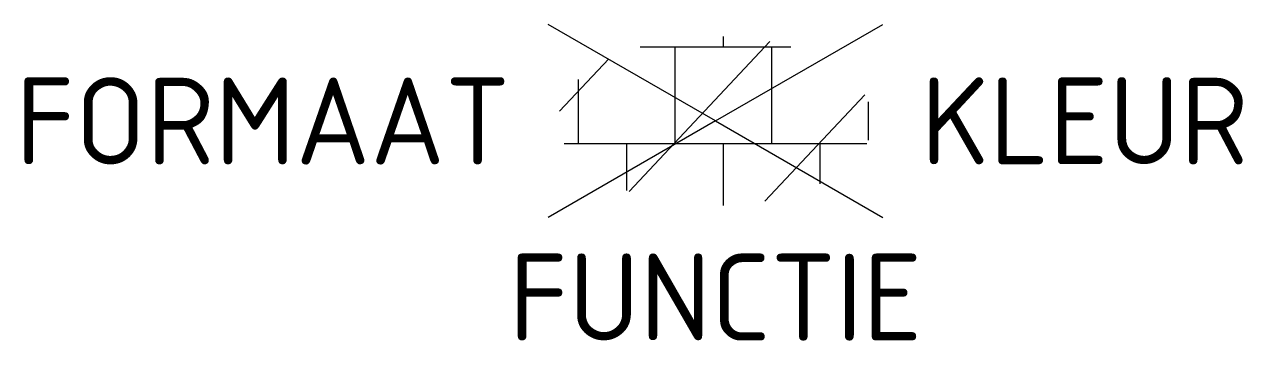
# Model space of a CAD drawing. Extents: x -14.3 to 10.9, y -4.5 to 2.
import ezdxf
from ezdxf.enums import TextEntityAlignment as Align

# ---------------------------------------------------------------- set-up
doc = ezdxf.new("R2010")
doc.units = 0
doc.styles.add('NLCS-ISO', font='NLCS-ISO.ttf')

msp = doc.modelspace()

# ---------------------------------------------------------------- linework, layer by layer
for p, q in [((0, 0), (-3.464, 2)), ((0, 0), (3.464, 2)), ((-1.79, -1.461), (1.126, 1.642)), ((-1.559, 1.536), (1.559, 1.536)), ((-0.835, -0.464), (-0.835, 1.536)), ((0.165, 1.536), (0.165, 1.748)), ((1.165, -0.464), (1.165, 1.536)), ((-3.229, 0.2), (-2.211, 1.283)), ((-2.835, -0.464), (-2.835, 0.856)), ((1.022, -1.661), (3.091, 0.54)), ((3.165, -0.397), (3.165, 0.397)), ((0, 0), (-3.464, -2)), ((0, 0), (3.464, -2)), ((-3.133, -0.464), (3.133, -0.464)), ((-1.835, -1.444), (-1.835, -0.464)), ((0.165, -1.748), (0.165, -0.464)), ((2.165, -1.305), (2.165, -0.464))]:
    msp.add_line(p, q)

# ---------------------------------------------------------------- texts
at = {"style": 'NLCS-ISO'}
msp.add_attdef('FORMAAT', text='40x40', height=1.8, dxfattribs=at).set_placement((-4.25, 0), align=Align.MIDDLE_RIGHT)
msp.add_attdef('KLEUR', text='G', height=1.8, dxfattribs=at).set_placement((4.25, 0), align=Align.MIDDLE_LEFT)
at = {"style": 'NLCS-ISO', "flags": 1}
msp.add_attdef('FUNCTIE', text='', height=1.8, dxfattribs=at).set_placement((0, -2.75), align=Align.TOP_CENTER)

doc.saveas('drawing.dxf')
